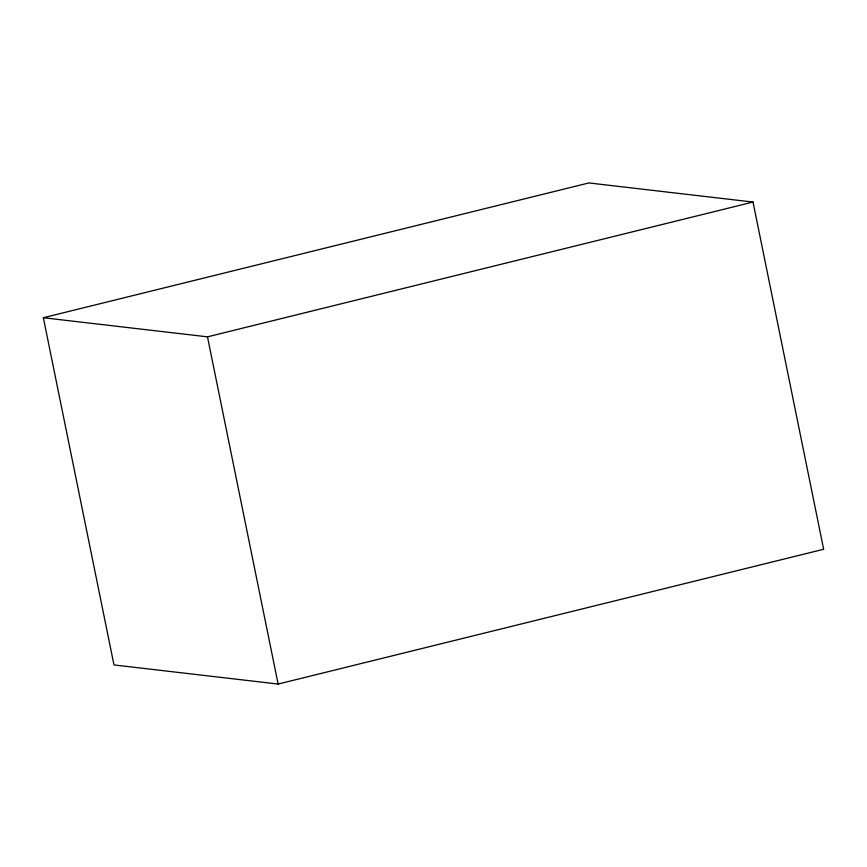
<?xml version="1.0" encoding="UTF-8"?>
<svg xmlns="http://www.w3.org/2000/svg" width="867" height="867" viewBox="0 0 867 867"><rect width="100%" height="100%" fill="white"/><g stroke="black" fill="none" stroke-linecap="round" stroke-linejoin="round"><path stroke-width="1.3" d="M43.35 317.734L588.877 182.948L753.011 202.054L823.65 549.266L278.123 684.052L113.989 664.946L43.35 317.734L207.484 336.84L753.011 202.054M207.484 336.84L278.123 684.052"/></g></svg>
